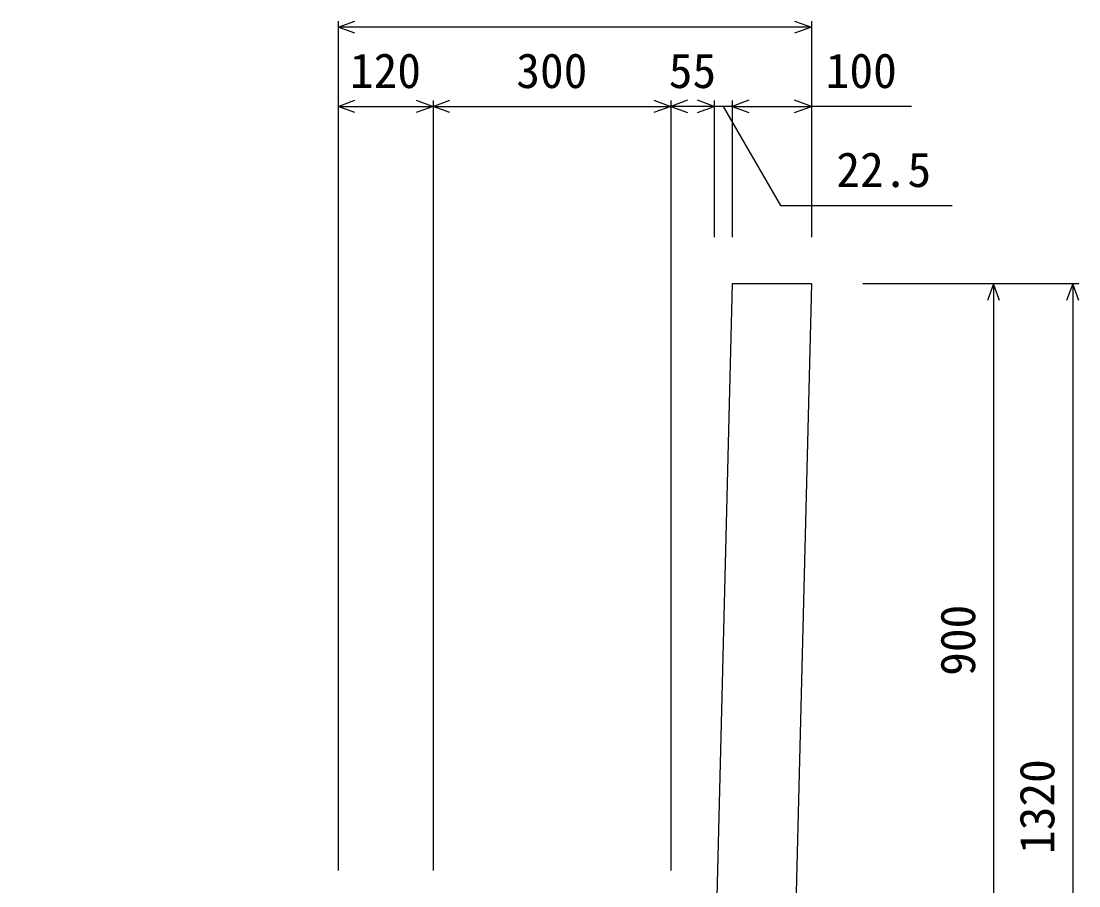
# Model space of a CAD drawing. Units: millimetres, scale not verified. Extents: x -16800 to 16800, y -5940 to 5940.
# Drawn here: x 1703 to 3038, y -3163 to -2071 of the extents above; entities that cross this region are included whole.
import ezdxf
from ezdxf.enums import TextEntityAlignment as Align

# ---------------------------------------------------------------- set-up
doc = ezdxf.new("R2010")
doc.units = ezdxf.units.MM
doc.header["$LTSCALE"] = 20
doc.layers.add('0-0_DIM', color=7, linetype='Continuous', lineweight=25)
doc.layers.add('0-5_OUTLINE', color=3, linetype='Continuous', lineweight=25)
doc.styles.add('ＭＳ ゴシック', font='')
doc.styles.get('ＭＳ ゴシック').set_extended_font_data('MS Gothic')

msp = doc.modelspace()

# ---------------------------------------------------------------- linework, layer by layer
at = {"layer": '0-0_DIM'}
for p, q in [((2102.6, -2071.09), (2102.6, -3143.59)), ((2700.1, -2078.59), (2102.6, -2078.59)), ((2700.1, -2071.09), (2700.1, -2343.59)), ((2222.6, -2171.09), (2222.6, -3143.59)), ((2522.6, -2171.09), (2522.6, -3143.59)), ((2577.6, -2171.09), (2577.6, -2343.59)), ((2600.1, -2171.09), (2600.1, -2343.59)), ((2102.6, -2178.59), (2222.6, -2178.59)), ((2222.6, -2178.59), (2522.6, -2178.59)), ((2600.1, -2178.59), (2700.1, -2178.59)), ((2826.47, -2178.59), (2700.1, -2178.59)), ((3037.6, -2402.71), (2765.1, -2402.71)), ((2930.1, -2402.71), (2930.1, -3302.71)), ((3030.1, -2402.71), (3030.1, -3722.71))]:
    msp.add_line(p, q, dxfattribs=at)
for points in [[(2123.75, -2086.29), (2102.6, -2078.59), (2123.75, -2070.9)], [(2678.96, -2070.9), (2700.1, -2078.59), (2678.96, -2086.29)], [(2123.75, -2186.29), (2102.6, -2178.59), (2123.75, -2170.9)], [(2201.46, -2170.9), (2222.6, -2178.59), (2201.46, -2186.29)], [(2243.75, -2186.29), (2222.6, -2178.59), (2243.75, -2170.9)], [(2501.46, -2170.9), (2522.6, -2178.59), (2501.46, -2186.29)], [(2543.75, -2170.9), (2522.6, -2178.59), (2543.75, -2186.29)], [(2556.46, -2186.29), (2577.6, -2178.59), (2556.46, -2170.9)], [(2621.25, -2170.9), (2600.1, -2178.59), (2621.25, -2186.29)], [(2678.96, -2186.29), (2700.1, -2178.59), (2678.96, -2170.9)], [(2600.1, -2178.59), (2577.6, -2178.59), (2522.6, -2178.59)], [(2588.85, -2178.59), (2661.03, -2303.6), (2877.79, -2303.6)], [(2937.8, -2423.86), (2930.1, -2402.71), (2922.41, -2423.86)], [(3037.8, -2423.86), (3030.1, -2402.71), (3022.41, -2423.86)]]:
    msp.add_lwpolyline(points, dxfattribs=at)
at = {"layer": '0-5_OUTLINE'}
for p, q in [((2600.1, -2402.71), (2577.6, -3302.71)), ((2700.1, -2402.71), (2600.1, -2402.71))]:
    msp.add_line(p, q, dxfattribs=at)
msp.add_lwpolyline([(2700.1, -2402.71), (2667.1, -3722.71), (1702.6, -3722.71)], dxfattribs=at)

# ---------------------------------------------------------------- texts
at = {"layer": '0-0_DIM', "style": 'ＭＳ ゴシック'}
for s, p in [('120', (2117.6, -2168.59)), ('300', (2327.6, -2168.59)), ('55', (2520.1, -2168.59)), ('100', (2718.26, -2168.59)), ('22.5', (2731.69, -2293.6))]:
    msp.add_text(s, height=43.99, dxfattribs=at).set_placement(p, align=Align.BOTTOM_LEFT)
for s, p in [('900', (2920.1, -2897.71)), ('1320', (3020.1, -3122.71))]:
    msp.add_text(s, height=43.99, rotation=90, dxfattribs=at).set_placement(p, align=Align.BOTTOM_LEFT)

doc.saveas('drawing.dxf')
